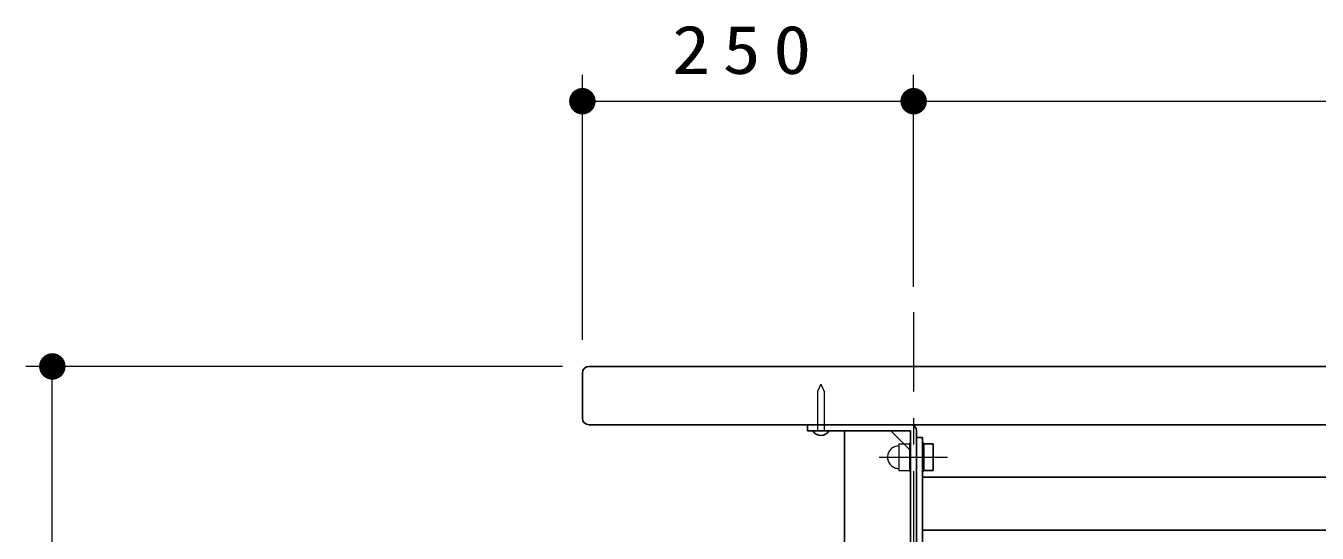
# Model space of a CAD drawing. Units: millimetres on the paper, scale 1:20. Extents: x -365 to 10, y -38 to 257.
# Drawn here: x -333.53 to -284.8, y 120.25 to 139.38 of the extents above; entities that cross this region are included whole.
import ezdxf

# ---------------------------------------------------------------- set-up
doc = ezdxf.new("R2010")
doc.units = ezdxf.units.MM
doc.linetypes.add('USER1', pattern=[4.5, 2.5, -2])
doc.linetypes.add('USER2', pattern=[6, 3, -1, 1, -1])
doc.layers.add('LY_1', color=7, linetype='Continuous', lineweight=25)
doc.styles.add('ＭＳ ゴシック', font='')
doc.styles.get('ＭＳ ゴシック').set_extended_font_data('MS Gothic')

# ---------------------------------------------------------------- blocks, each defined once
blk = doc.blocks.new('filled_dot')
at = {"color": 0, "linetype": 'Continuous', "lineweight": -2, "const_width": 1.25}
blk.add_lwpolyline([(-0.625, 0, 1), (0.625, 0, 1)], format="xyb", close=True, dxfattribs=at)

msp = doc.modelspace()

# ---------------------------------------------------------------- linework, layer by layer
at = {"layer": 'LY_1', "lineweight": 13}
for p, q in [((-312.527, 127.539), (-312.527, 137.539)), ((-300.027, 129.539), (-300.027, 137.539)), ((-312.527, 136.539), (-300.027, 136.539)), ((-300.027, 136.539), (-235.027, 136.539)), ((-313.277, 126.539), (-333.527, 126.539)), ((-332.527, 106.539), (-332.527, 126.539))]:
    msp.add_line(p, q, dxfattribs=at)
at = {"layer": 'LY_1', "linetype": 'USER2', "lineweight": 13}
for p, q in [((-300.027, 128.589), (-300.027, 102.464)), ((-301.326, 123.114), (-298.745, 123.114))]:
    msp.add_line(p, q, dxfattribs=at)
at = {"layer": 'LY_1'}
for p, q in [((-312.527, 126.289), (-312.527, 124.589)), ((-312.277, 126.539), (-267.527, 126.539)), ((-312.277, 124.339), (-267.527, 124.339)), ((-304.027, 124.339), (-304.027, 124.114)), ((-304.027, 124.114), (-300.14, 124.114)), ((-302.64, 124.114), (-302.64, 118.389)), ((-300.89, 124.114), (-300.14, 123.364)), ((-300.14, 124.114), (-300.14, 118.389)), ((-299.915, 124.114), (-299.915, 118.389)), ((-299.915, 123.864), (-299.69, 123.864)), ((-299.69, 123.864), (-299.69, 118.864)), ((-299.64, 123.639), (-299.69, 123.639)), ((-299.64, 123.639), (-299.64, 122.589)), ((-299.29, 123.614), (-299.64, 123.614)), ((-299.29, 123.614), (-299.29, 122.614)), ((-299.64, 122.589), (-299.69, 122.589)), ((-299.69, 122.364), (-235.365, 122.364)), ((-299.29, 122.614), (-299.64, 122.614)), ((-299.69, 120.364), (-235.365, 120.364))]:
    msp.add_line(p, q, dxfattribs=at)
at = {"layer": 'LY_1', "linetype": 'USER1', "lineweight": 13}
for p, q in [((-303.527, 125.864), (-303.652, 125.599)), ((-303.527, 125.864), (-303.402, 125.599)), ((-303.652, 125.599), (-303.652, 124.114)), ((-303.402, 125.599), (-303.402, 124.114)), ((-300.59, 123.614), (-300.19, 123.614)), ((-300.59, 123.614), (-300.59, 122.614)), ((-300.19, 123.639), (-300.14, 123.639)), ((-300.19, 123.639), (-300.19, 122.589)), ((-300.59, 122.614), (-300.19, 122.614)), ((-300.19, 122.589), (-300.14, 122.589))]:
    msp.add_line(p, q, dxfattribs=at)
at = {"layer": 'LY_1'}
for centre, radius, start, end in [((-312.277, 126.289), 0.25, 90, 180), ((-312.277, 124.589), 0.25, 180, 270), ((-300.14, 124.114), 0.225, 0, 90), ((-303.527, 124.275), 0.343, 208.0725, 331.9275)]:
    msp.add_arc(centre, radius, start, end, dxfattribs=at)
at = {"layer": 'LY_1', "linetype": 'USER1', "lineweight": 13}
msp.add_arc((-300.59, 123.114), 0.425, 90, 270, dxfattribs=at)

# ---------------------------------------------------------------- block references
at = {"layer": 'LY_1', "lineweight": 13, "xscale": 0.4, "yscale": 0.4}
msp.add_blockref('filled_dot', (-312.527, 136.539), dxfattribs=at)
for p, rotation in [((-300.027, 136.539), 180), ((-332.527, 126.539), 270)]:
    msp.add_blockref('filled_dot', p, dxfattribs=dict(at, rotation=rotation))

# ---------------------------------------------------------------- texts
at = {"layer": 'LY_1', "insert": (-306.277, 137.539), "char_height": 1.833, "attachment_point": 8, "style": 'ＭＳ ゴシック'}
msp.add_mtext('\\T1.33;\\W1.15;250', dxfattribs=at)

doc.saveas('drawing.dxf')
